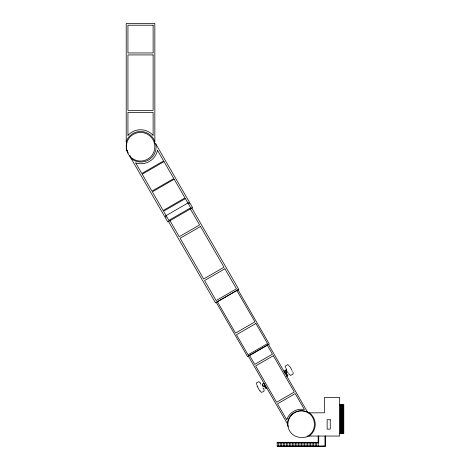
<?xml version="1.0" encoding="UTF-8"?>
<svg xmlns="http://www.w3.org/2000/svg" width="470" height="470" viewBox="0 0 470 470"><rect width="100%" height="100%" fill="white"/><g stroke="black" fill="none" stroke-linecap="round" stroke-linejoin="round"><path stroke-width="0.7" d="M126.706 143.044C124.985 148.649 127.94 153.802 130.977 158.196L167.802 221.987L192.588 207.675L155.764 143.885L154.354 143.044L154.841 141.793L154.841 23.5L126.219 23.5L126.219 141.793L126.706 143.044A14.312 14.312 0 0 1 146.575 133.78A14.312 14.312 0 0 1 152.251 154.959A14.312 14.312 0 0 1 130.407 156.868M126.219 141.793L127.335 139.102A15.24 15.24 0 0 1 153.725 139.102L154.841 141.793M340.186 405.299L340.697 404.57L341.214 405.299L341.214 432.976L340.697 433.704L340.186 432.976L340.186 405.299L339.669 404.57M341.214 405.299L341.725 404.57L342.242 405.299L342.242 432.976L341.725 433.704L341.214 432.976M342.242 405.299L342.753 404.57L343.27 405.299L343.27 432.976L342.753 433.704L342.242 432.976M343.27 405.299L343.781 404.57L343.781 433.704L343.27 432.976M339.669 433.704L340.186 432.976M307.004 436.36C317.497 431.854 316.621 415.098 305.706 411.714A13.354 13.354 0 0 0 288.116 426.742C290.125 436.894 300.659 439.503 309.248 436.054L339.669 436.054L339.669 397.456L324.423 397.456L324.423 412.795L307.962 412.866L268.54 344.586M216.218 302.339L237.973 289.773M248.325 356.084L268.464 344.451M283.915 371.212L286.265 369.855M267.007 387.885L265.756 388.608L264.146 385.829M286.665 376.535L287.916 375.812L286.312 373.033M318.19 437.558L318.713 437.558M318.19 440.819L318.713 440.819M318.713 442.323L277.188 442.323L277.188 446.5L325.504 446.5L325.504 435.843M277.188 442.846L318.713 442.846L318.713 436.054M277.188 445.977L324.981 445.977L324.981 436.054M289.044 365.572L287.793 364.679L286.442 365.29L285.261 366.142L285.384 367.687M130.977 158.196L133.286 159.97A15.24 15.24 0 0 0 156.146 146.775L155.764 143.885M288.95 374.161L290.648 375.413L293.18 373.95L293.057 372.404M259.916 391.146L261.614 392.391L262.953 391.757L264.152 390.928L263.782 388.608M129.749 155.541L130.507 156.528A14.312 14.312 0 0 1 129.667 155.611M289.99 366.788L291.87 370.049M291.993 370.924L292.334 371.512M289.256 366.43L289.473 366.806M286.083 368.539L286.436 369.144M288.621 372.875L288.974 373.48M285.989 369.097L286.547 370.055M189.398 203.863L188.664 202.594L165.37 216.047L166.098 217.31M191.596 207.664L238.789 289.414L215.495 302.868L168.207 220.959M237.914 289.673L269.328 344.087L247.572 356.648L216.106 302.145M285.531 372.728L287.105 375.454M190.209 208.657L199.597 224.924L179.24 236.68L169.846 220.412M236.798 290.407L254.957 321.856L235.505 333.083L217.346 301.634M267.119 344.945L272.441 354.157L254.74 364.379L249.417 355.161M248.201 355.866L287.282 423.558L288.116 426.742M264.275 385.001L265.844 387.727M260.633 383.091L258.817 381.634L256.279 383.097L256.432 384.625M260.48 383.544L260.827 384.149M262.965 387.909L263.312 388.514M259.933 390.27L260.139 390.623M257.131 385.535L257.466 386.117M257.008 386.046L259.422 390.288M127.999 152.991L126.806 150.112L126.318 146.411L126.806 142.704A14.312 14.312 0 0 0 127.934 153.02M342.753 404.57L342.753 433.704M341.725 404.57L341.725 433.704M340.697 404.57L340.697 433.704M324 445.977L324 446.5M318.19 435.843L318.19 446.5M316.674 442.323L316.674 446.5M315.153 442.323L315.153 446.5M313.637 442.323L313.637 446.5M312.115 442.323L312.115 446.5M310.599 442.323L310.599 446.5M309.078 442.323L309.078 446.5M307.562 442.323L307.562 446.5M306.041 442.323L306.041 446.5M304.525 442.323L304.525 446.5M303.003 442.323L303.003 446.5M301.487 442.323L301.487 446.5M299.966 442.323L299.966 446.5M298.45 442.323L298.45 446.5M296.928 442.323L296.928 446.5M295.413 442.323L295.413 446.5M293.891 442.323L293.891 446.5M292.375 442.323L292.375 446.5M290.854 442.323L290.854 446.5M289.338 442.323L289.338 446.5M287.816 442.323L287.816 446.5M286.3 442.323L286.3 446.5M284.779 442.323L284.779 446.5M283.263 442.323L283.263 446.5M281.742 442.323L281.742 446.5M280.226 442.323L280.226 446.5M278.704 442.323L278.704 446.5M309.248 412.795A14.259 14.259 0 0 1 309.248 436.054M287.282 423.558A14.259 14.259 0 0 1 307.421 411.931M286.894 372.469A1.134 1.134 0 0 1 285.173 372.98M284.708 371.946A1.134 1.134 0 0 1 285.12 371.183M285.372 371.03A1.134 1.134 0 0 1 286.242 371M286.5 371.141A1.134 1.134 0 0 1 286.87 371.6M286.959 371.882A1.134 1.134 0 0 1 286.964 372.181M264.663 384.742A1.134 1.134 0 0 1 264.005 385.958M263.429 386.052A1.134 1.134 0 0 1 262.624 385.588M262.507 385.382A1.134 1.134 0 0 1 262.507 384.46M262.624 384.254A1.134 1.134 0 0 1 263.429 383.79M157.427 150.218L157.303 151.17A16.979 16.979 0 0 1 136.512 163.172L135.624 162.802L141.805 173.501L163.607 160.916L157.427 150.218M287.117 418.623L286.718 419.775L277.506 403.818L295.213 393.596L304.425 409.552L303.232 409.317A15.675 15.675 0 0 0 287.117 418.623M128.527 134.72L127.94 135.477L127.94 112.348L153.12 112.348L153.12 135.477L152.533 134.72A16.979 16.979 0 0 0 128.527 134.72M164.012 161.615L142.204 174.206L151.975 191.126L173.783 178.535L164.012 161.615M174.188 179.24L152.38 191.825L163.166 210.501L184.969 197.917L174.188 179.24M185.374 198.616L163.566 211.206L168.865 220.377L190.667 207.787L185.374 198.616M200.508 226.493L180.145 238.249L203.651 278.963L224.014 267.213L200.508 226.493M224.918 268.781L204.562 280.537L216.118 300.559L236.481 288.803L224.918 268.781M255.909 323.507L236.463 334.74L248.066 354.838L267.518 343.605L255.909 323.507M273.346 355.725L255.645 365.948L276.601 402.25L294.308 392.027L273.346 355.725M153.12 25.221L127.94 25.221L127.94 52.946L153.12 52.946L153.12 25.221M153.12 54.92L127.94 54.92L127.94 110.368L153.12 110.368L153.12 54.92M330.269 419.728L327.138 419.728L327.138 429.128L330.269 429.128L330.269 419.728M285.073 373.121A1.304 1.304 0 0 0 287.135 372.199A1.304 1.304 0 0 0 285.302 370.871A1.304 1.304 0 0 0 285.073 373.121M262.724 385.946A1.304 1.304 0 0 0 264.833 385.142A1.304 1.304 0 0 0 263.083 383.714A1.304 1.304 0 0 0 262.724 385.946"/></g></svg>
